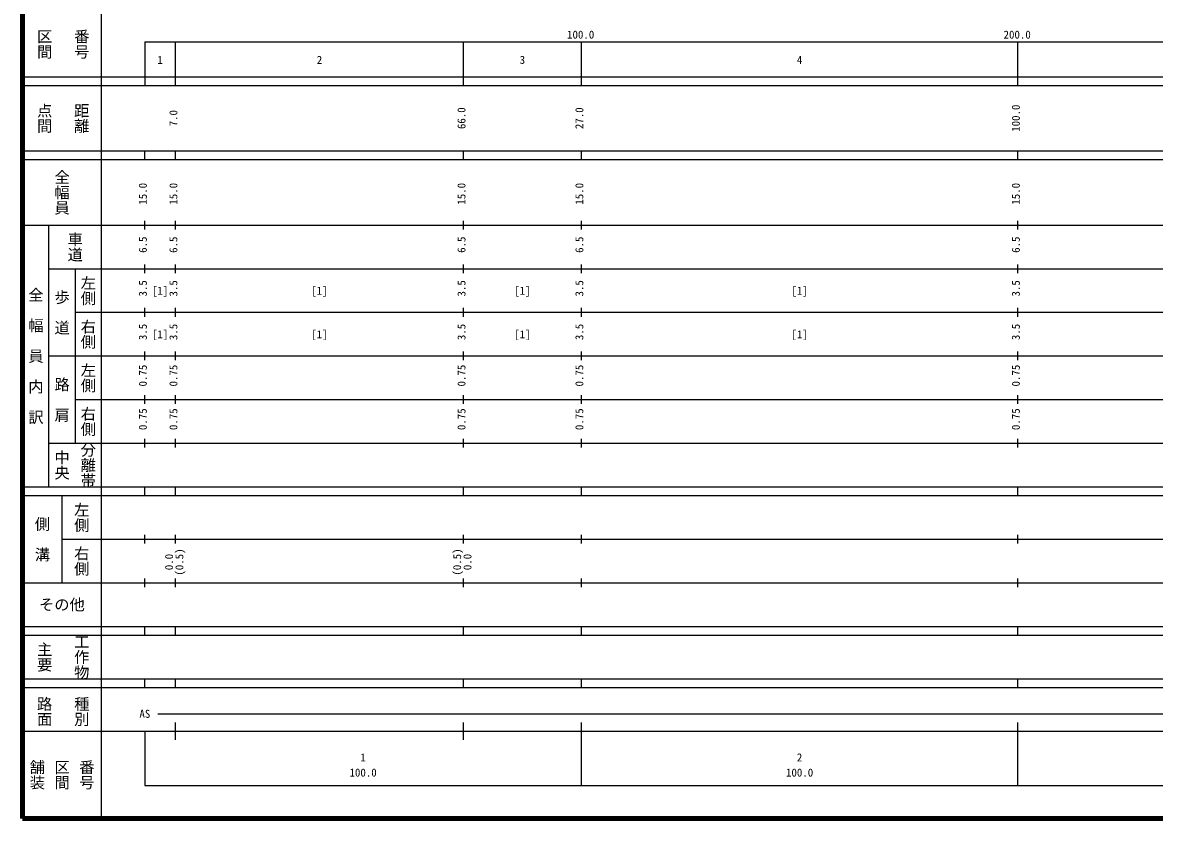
# Model space of a CAD drawing. Units: millimetres on the paper, enlarged 1000 times. Extents: x 40000 to 680000, y 20000 to 380000.
# Drawn here: x 40000 to 299274, y 20000 to 202409 of the extents above; entities that cross this region are included whole.
import ezdxf
from ezdxf.enums import TextEntityAlignment as Align

# ---------------------------------------------------------------- set-up
doc = ezdxf.new("R2010")
doc.units = ezdxf.units.MM
doc.header["$LTSCALE"] = 1000
doc.layers.add('M-TTL', color=2, linetype='Continuous', lineweight=140)
doc.layers.add('M-TTL-BAND', color=7, linetype='Continuous', lineweight=25)
doc.styles.add('@ＭＳ ゴシック', font='')
doc.styles.add('ＭＳ ゴシック', font='')
doc.styles.get('@ＭＳ ゴシック').set_extended_font_data('@MS Gothic')
doc.styles.get('ＭＳ ゴシック').set_extended_font_data('MS Gothic')

msp = doc.modelspace()

# ---------------------------------------------------------------- linework, layer by layer
at = {"layer": 'M-TTL'}
for p, q in [((40000, 380000), (40000, 20000)), ((40000, 20000), (680000, 20000))]:
    msp.add_line(p, q, dxfattribs=at)
at = {"layer": 'M-TTL-BAND'}
for p, q in [((58000, 370000), (58000, 20000)), ((68000, 198000), (579000, 198000)), ((68000, 198000), (68000, 188000)), ((75000, 188000), (75000, 198000)), ((141000, 188000), (141000, 198000)), ((168000, 188000), (168000, 198000)), ((268000, 188000), (268000, 198000)), ((40000, 190000), (579000, 190000)), ((40000, 188000), (579000, 188000)), ((40000, 173000), (579000, 173000)), ((68000, 171000), (68000, 173000)), ((75000, 171000), (75000, 173000)), ((141000, 171000), (141000, 173000)), ((168000, 171000), (168000, 173000)), ((268000, 171000), (268000, 173000)), ((40000, 171000), (579000, 171000)), ((40000, 156000), (579000, 156000)), ((46000, 96000), (46000, 156000)), ((68000, 155000), (68000, 157000)), ((75000, 155000), (75000, 157000)), ((141000, 155000), (141000, 157000)), ((168000, 155000), (168000, 157000)), ((268000, 155000), (268000, 157000)), ((46000, 146000), (579000, 146000)), ((52000, 146000), (52000, 106000)), ((68000, 145000), (68000, 147000)), ((75000, 145000), (75000, 147000)), ((141000, 145000), (141000, 147000)), ((168000, 145000), (168000, 147000)), ((268000, 145000), (268000, 147000)), ((52000, 136000), (579000, 136000)), ((68000, 135000), (68000, 137000)), ((75000, 135000), (75000, 137000)), ((141000, 135000), (141000, 137000)), ((168000, 135000), (168000, 137000)), ((268000, 135000), (268000, 137000)), ((46000, 126000), (579000, 126000)), ((68000, 125000), (68000, 127000)), ((75000, 125000), (75000, 127000)), ((141000, 125000), (141000, 127000)), ((168000, 125000), (168000, 127000)), ((268000, 125000), (268000, 127000)), ((68000, 115000), (68000, 117000)), ((75000, 115000), (75000, 117000)), ((141000, 115000), (141000, 117000)), ((168000, 115000), (168000, 117000)), ((268000, 115000), (268000, 117000)), ((52000, 116000), (579000, 116000)), ((68000, 105000), (68000, 107000)), ((75000, 105000), (75000, 107000)), ((141000, 105000), (141000, 107000)), ((168000, 105000), (168000, 107000)), ((268000, 105000), (268000, 107000)), ((46000, 106000), (579000, 106000)), ((40000, 96000), (579000, 96000)), ((68000, 94000), (68000, 96000)), ((75000, 94000), (75000, 96000)), ((141000, 94000), (141000, 96000)), ((168000, 94000), (168000, 96000)), ((268000, 94000), (268000, 96000)), ((40000, 94000), (579000, 94000)), ((49000, 94000), (49000, 74000)), ((49000, 84000), (579000, 84000)), ((68000, 83000), (68000, 85000)), ((75000, 83000), (75000, 85000)), ((141000, 83000), (141000, 85000)), ((168000, 83000), (168000, 85000)), ((268000, 83000), (268000, 85000)), ((40000, 74000), (579000, 74000)), ((68000, 73000), (68000, 75000)), ((75000, 73000), (75000, 75000)), ((141000, 73000), (141000, 75000)), ((168000, 73000), (168000, 75000)), ((268000, 73000), (268000, 75000)), ((40000, 64000), (579000, 64000)), ((68000, 62000), (68000, 64000)), ((75000, 62000), (75000, 64000)), ((141000, 62000), (141000, 64000)), ((168000, 62000), (168000, 64000)), ((268000, 62000), (268000, 64000)), ((40000, 62000), (579000, 62000)), ((40000, 52000), (579000, 52000)), ((68000, 50000), (68000, 52000)), ((75000, 50000), (75000, 52000)), ((141000, 50000), (141000, 52000)), ((168000, 50000), (168000, 52000)), ((268000, 50000), (268000, 52000)), ((40000, 50000), (579000, 50000)), ((71000, 44000), (565000, 44000)), ((75000, 38000), (75000, 42000)), ((141000, 38000), (141000, 42000)), ((168000, 27500), (168000, 42000)), ((268000, 27500), (268000, 42000)), ((40000, 40000), (579000, 40000)), ((68000, 40000), (68000, 27500)), ((68000, 27500), (579000, 27500))]:
    msp.add_line(p, q, dxfattribs=at)

# ---------------------------------------------------------------- texts
at = {"layer": 'M-TTL-BAND', "style": '@ＭＳ ゴシック'}
for s, p in [('区間', (45000, 197500)), ('番号', (53500, 197500)), ('点間', (45000, 180500)), ('距離', (53500, 180500)), ('全幅員', (49000, 163500)), ('車道', (52000, 151000)), ('左側', (55000, 141000)), ('全\u3000幅\u3000員\u3000内\u3000訳', (43000, 126000)), ('歩\u3000道', (49000, 136000)), ('右側', (55000, 131000)), ('左側', (55000, 121000)), ('路\u3000肩', (49000, 116000)), ('右側', (55000, 111000)), ('中央', (49000, 101000)), ('分離帯', (55000, 101000)), ('左側', (53500, 89000)), ('側\u3000溝', (44500, 84000)), ('右側', (53500, 79000)), ('主要', (45000, 57000)), ('工作物', (53500, 57000)), ('路面', (45000, 44500)), ('種別', (53500, 44500)), ('舗装', (43333, 30000)), ('区間', (49000, 30000)), ('番号', (54667, 30000))]:
    msp.add_text(s, height=2566, rotation=270, dxfattribs=at).set_placement(p, align=Align.MIDDLE_CENTER)
at = {"layer": 'M-TTL-BAND', "style": 'ＭＳ ゴシック'}
for s, p in [('100.0', (167844, 198195)), ('200.0', (267844, 198195)), ('1', (71500, 192405)), ('2', (108000, 192405)), ('3', (154500, 192405)), ('4', (218000, 192405)), ('[1]', (71500, 139500)), ('[1]', (108000, 139500)), ('[1]', (154500, 139500)), ('[1]', (218000, 139500)), ('[1]', (71500, 129500)), ('[1]', (108000, 129500)), ('[1]', (154500, 129500)), ('[1]', (218000, 129500)), ('AS', (68000, 42500)), ('1', (118000, 32523)), ('2', (218000, 32523)), ('100.0', (118000, 29033)), ('100.0', (218000, 29033))]:
    msp.add_text(s, height=1833, dxfattribs=at).set_placement(p, align=Align.BOTTOM_CENTER)
for s, p in [('7.0', (76000, 180500)), ('66.0', (142000, 180500)), ('27.0', (169000, 180500)), ('100.0', (269000, 180500)), ('15.0', (69000, 163174)), ('15.0', (76000, 163174)), ('15.0', (142000, 163174)), ('15.0', (169000, 163174)), ('15.0', (269000, 163174)), ('6.5', (69000, 151500)), ('6.5', (76000, 151500)), ('6.5', (142000, 151500)), ('6.5', (169000, 151500)), ('6.5', (269000, 151500)), ('3.5', (69000, 141500)), ('3.5', (76000, 141500)), ('3.5', (142000, 141500)), ('3.5', (169000, 141500)), ('3.5', (269000, 141500)), ('3.5', (69000, 131500)), ('3.5', (76000, 131500)), ('3.5', (142000, 131500)), ('3.5', (169000, 131500)), ('3.5', (269000, 131500)), ('0.75', (69000, 121500)), ('0.75', (76000, 121500)), ('0.75', (142000, 121500)), ('0.75', (169000, 121500)), ('0.75', (269000, 121500)), ('0.75', (69000, 111500)), ('0.75', (76000, 111500)), ('0.75', (142000, 111500)), ('0.75', (169000, 111500)), ('0.75', (269000, 111500)), ('0.0', (75000, 78764)), ('(0.5)', (77370, 78764)), ('(0.5)', (141000, 78764)), ('0.0', (143370, 78764))]:
    msp.add_text(s, height=1833, rotation=90, dxfattribs=at).set_placement(p, align=Align.BOTTOM_CENTER)
msp.add_text('その他', height=2566, dxfattribs=at).set_placement((49000, 69000), align=Align.MIDDLE_CENTER)

doc.saveas('drawing.dxf')
